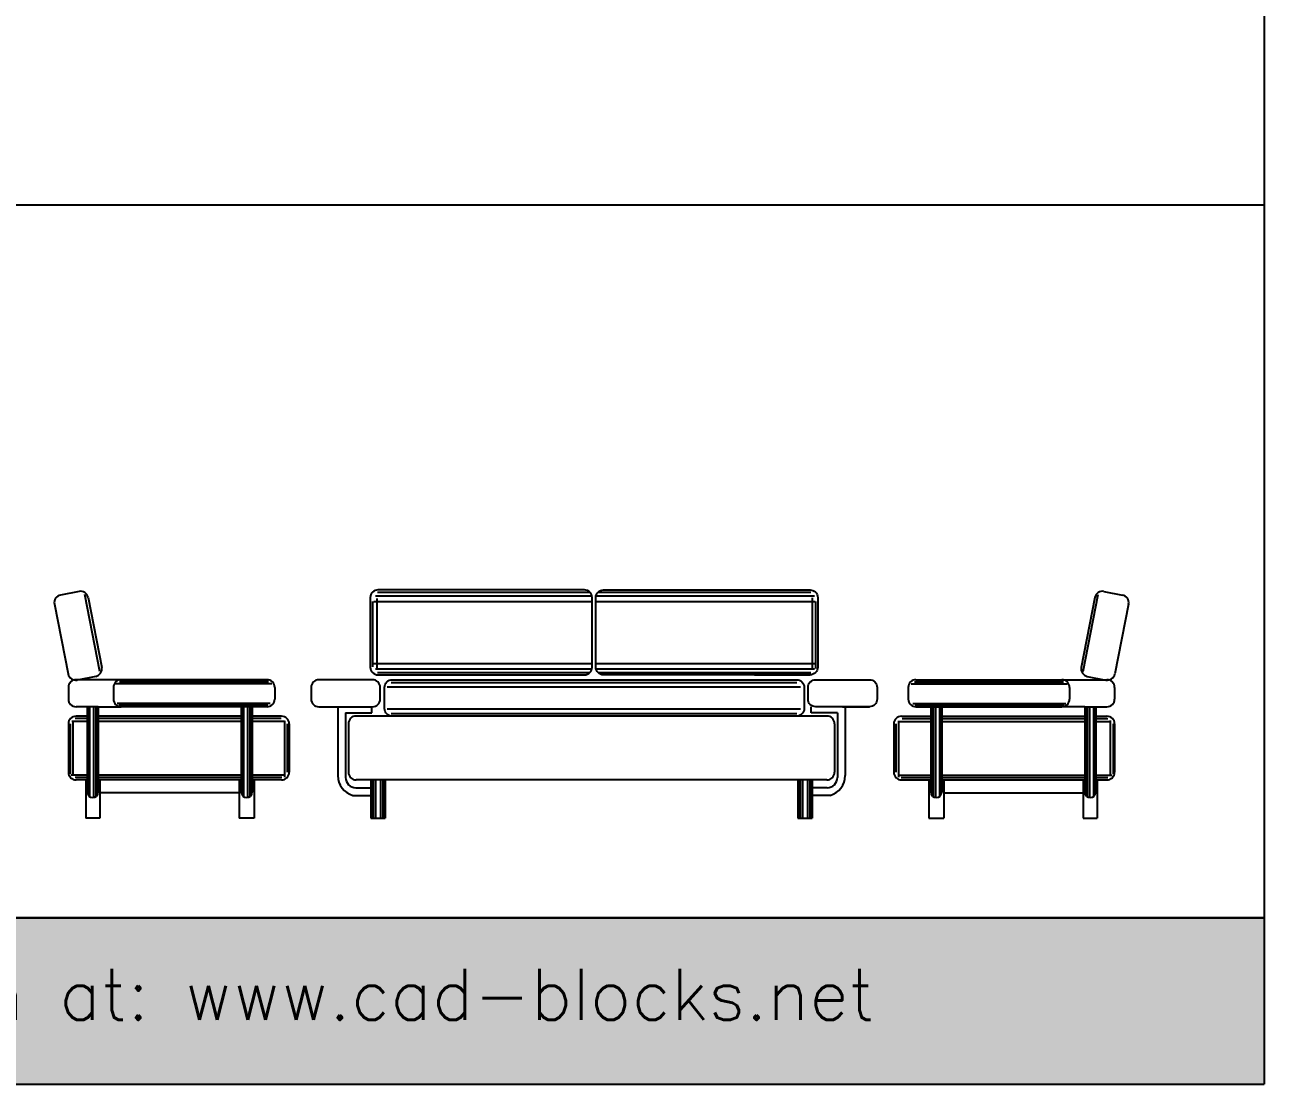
# Model space of a CAD drawing. Header units: millimetres. Extents: x 4532 to 35436, y 20123 to 38427.
# Drawn here: x 30591 to 35436, y 20123 to 24265 of the extents above; entities that cross this region are included whole.
import ezdxf

# ---------------------------------------------------------------- set-up
doc = ezdxf.new("R2010")
doc.units = ezdxf.units.MM
doc.layers.add('www.cad-blocks.net', color=7, linetype='Continuous')
doc.styles.get("Standard").update_dxf_attribs({"font": 'arial.ttf'})

# ---------------------------------------------------------------- blocks, each defined once
blk = doc.blocks.new('A$C005C2480')
at = {"linetype": 'ByBlock', "ltscale": 15}
for p, q in [((96.6, 887.2), (24.2, 873)), ((177.6, 574), (119, 874.7)), ((1263.4, 884.2), (2094, 884.2)), ((2125.8, 884.2), (2957.6, 884.2)), ((2470, 893), (2686.7, 893)), ((4022.7, 574), (4081.3, 874.7)), ((4103.8, 887.2), (4176.2, 873)), ((0.6, 837.8), (54.3, 564.4)), ((131.8, 863.6), (185.6, 590.2)), ((1244.6, 848.1), (1244.6, 592.4)), ((1248.9, 847.9), (2102.7, 847.9)), ((1256.2, 869.6), (2102, 869.6)), ((1260.6, 859.5), (1260.6, 581)), ((2117.1, 847.9), (2974.5, 847.9)), ((2117.8, 869.6), (2972.1, 869.6)), ((2962.4, 861.8), (2962.4, 585.6)), ((2976.1, 848.1), (2976.1, 585.6)), ((4068.6, 863.6), (4014.8, 590.2)), ((4199.8, 837.8), (4146.1, 564.4)), ((1248.9, 605.9), (2102.7, 605.9)), ((1256.2, 584.1), (2102, 584.1)), ((2117.1, 605.9), (2974.5, 605.9)), ((2117.8, 584.1), (2972.1, 584.1)), ((286, 542.1), (85, 542.1)), ((161.9, 555), (89.5, 540.8)), ((837.6, 534), (255.1, 534)), ((831.6, 542.1), (261.1, 542.1)), ((1263.4, 569.6), (2094, 569.6)), ((2125.8, 569.6), (2957.6, 569.6)), ((2519.9, 542.1), (2901.8, 542.1)), ((2737.9, 560.8), (2954.6, 560.8)), ((3362.8, 534), (3945.3, 534)), ((3368.8, 542.1), (3939.3, 542.1)), ((3914.3, 542.1), (4115.3, 542.1)), ((4038.5, 555), (4110.8, 540.8)), ((55, 512.1), (55, 466.2)), ((231.1, 512.1), (231.1, 466.2)), ((850.8, 526.3), (240.8, 526.3)), ((861.6, 512.1), (861.6, 466.2)), ((1301.9, 513.8), (2917.3, 513.8)), ((1316.7, 531.6), (2902.6, 531.6)), ((3338.8, 512.1), (3338.8, 466.2)), ((3349.6, 526.3), (3959.6, 526.3)), ((3969.3, 512.1), (3969.3, 466.2)), ((4145.3, 512.1), (4145.3, 466.2)), ((171.5, 436.2), (85, 436.2)), ((128.9, 436.2), (128.9, 102.2)), ((131.9, 436.2), (131.9, 91.3)), ((137.9, 436.2), (137.9, 84.8)), ((153.5, 436.2), (153.5, 81.1)), ((162.5, 436.2), (162.5, 84.8)), ((168.5, 436.2), (168.5, 91.3)), ((171.5, 436.2), (261.1, 436.2)), ((171.5, 436.2), (171.5, 102.2)), ((844.2, 449.1), (246.3, 449.1)), ((834.3, 441.4), (252.9, 441.4)), ((831.6, 436.2), (261.1, 436.2)), ((730.9, 436.2), (730.9, 102.2)), ((733.9, 436.2), (733.9, 102.2)), ((739.9, 436.2), (739.9, 84.8)), ((755.5, 436.2), (755.5, 81.1)), ((764.5, 436.2), (764.5, 84.8)), ((770.5, 436.2), (770.5, 91.3)), ((773.5, 436.2), (773.5, 102.2)), ((1108.3, 436.2), (1108.3, 167)), ((1241.8, 411.9), (1241.8, 436.2)), ((2958.6, 411.9), (2958.6, 436.2)), ((3081.8, 436.2), (3186.9, 436.2)), ((3092, 436.2), (3092, 167)), ((3356.2, 449.1), (3954.1, 449.1)), ((3366.1, 441.4), (3947.5, 441.4)), ((3368.8, 436.2), (3939.3, 436.2)), ((3426.8, 436.2), (3426.8, 102.2)), ((3429.8, 436.2), (3429.8, 91.3)), ((3435.8, 436.2), (3435.8, 84.8)), ((3444.8, 436.2), (3444.8, 81.1)), ((3460.4, 436.2), (3460.4, 84.8)), ((3466.4, 436.2), (3466.4, 102.2)), ((3469.4, 436.2), (3469.4, 102.2)), ((4028.9, 436.2), (3939.3, 436.2)), ((4028.9, 436.2), (4115.3, 436.2)), ((4028.9, 436.2), (4028.9, 102.2)), ((4031.9, 436.2), (4031.9, 91.3)), ((4037.9, 436.2), (4037.9, 84.8)), ((4046.9, 436.2), (4046.9, 81.1)), ((4062.5, 436.2), (4062.5, 84.8)), ((4068.5, 436.2), (4068.5, 91.3)), ((4071.5, 436.2), (4071.5, 102.2)), ((128.9, 390.1), (82, 390.1)), ((128.9, 399.3), (85, 399.3)), ((730.9, 399.3), (171.5, 399.3)), ((730.9, 390.1), (171.5, 390.1)), ((888.4, 399.3), (773.5, 399.3)), ((886.3, 390.1), (773.5, 390.1)), ((1139.1, 411.9), (1241.8, 411.9)), ((1139.1, 411.9), (1139.1, 159.4)), ((3020.2, 400), (1180.2, 400)), ((1301.9, 427.6), (2917.3, 427.6)), ((1316.7, 409.9), (2902.6, 409.9)), ((3061.3, 411.9), (2958.6, 411.9)), ((3061.3, 411.9), (3061.3, 159.4)), ((3312, 399.3), (3426.8, 399.3)), ((3314.1, 390.1), (3426.8, 390.1)), ((3469.4, 399.3), (4028.9, 399.3)), ((3469.4, 390.1), (4028.9, 390.1)), ((4071.5, 399.3), (4115.3, 399.3)), ((4071.5, 390.1), (4118.3, 390.1)), ((55, 369.3), (55, 180)), ((61.4, 369.5), (61.4, 174)), ((128.9, 378), (68.7, 378)), ((72.3, 382.8), (72.3, 172.8)), ((730.9, 378), (171.5, 378)), ((899.7, 378), (773.5, 378)), ((899.7, 381.6), (899.7, 160.7)), ((910.6, 369.5), (910.6, 180.1)), ((918.4, 369.3), (918.4, 180)), ((1150.2, 370), (1150.2, 180)), ((3050.2, 370), (3050.2, 180)), ((3282, 369.3), (3282, 180)), ((3289.8, 369.5), (3289.8, 180.1)), ((3300.7, 381.6), (3300.7, 160.7)), ((3300.7, 378), (3426.8, 378)), ((3469.4, 378), (4028.9, 378)), ((4071.5, 378), (4131.7, 378)), ((4128.1, 382.8), (4128.1, 172.8)), ((4139, 369.5), (4139, 174)), ((4145.3, 369.3), (4145.3, 180)), ((128.9, 169.2), (65, 169.2)), ((128.9, 159.5), (82, 159.5)), ((128.9, 150), (85, 150)), ((123.5, 150), (123.5, 0)), ((730.9, 169.2), (171.5, 169.2)), ((730.9, 159.5), (171.5, 159.5)), ((730.9, 150), (171.5, 150)), ((178.3, 150), (178.3, 0)), ((722.2, 150), (722.2, 0)), ((902.1, 169.2), (773.5, 169.2)), ((890, 159.5), (773.5, 159.5)), ((888.4, 150), (773.5, 150)), ((781.5, 150), (781.5, 0)), ((3020.2, 150), (1180.2, 150)), ((1237.6, 150), (1237.6, 0)), ((1240.6, 150), (1240.6, 0)), ((1246.6, 150), (1246.6, 0)), ((1255.6, 150), (1255.6, 0)), ((1275.3, 150), (1275.3, 0)), ((1284.3, 150), (1284.3, 0)), ((1290.3, 150), (1290.3, 0)), ((1293.3, 150), (1293.3, 0)), ((2907, 150), (2907, 0)), ((2910, 150), (2910, 0)), ((2916, 150), (2916, 0)), ((2925, 150), (2925, 0)), ((2944.8, 150), (2944.8, 0)), ((2953.8, 150), (2953.8, 0)), ((2959.8, 150), (2959.8, 0)), ((2962.8, 150), (2962.8, 0)), ((3298.3, 169.2), (3426.8, 169.2)), ((3310.4, 159.5), (3426.8, 159.5)), ((3312, 150), (3426.8, 150)), ((3418.9, 150), (3418.9, 0)), ((3469.4, 169.2), (4028.9, 169.2)), ((3469.4, 159.5), (4028.9, 159.5)), ((3469.4, 150), (4028.9, 150)), ((3478.1, 150), (3478.1, 0)), ((4022, 150), (4022, 0)), ((4071.5, 169.2), (4135.4, 169.2)), ((4071.5, 159.5), (4118.3, 159.5)), ((4071.5, 150), (4115.3, 150)), ((4076.9, 150), (4076.9, 0)), ((1179.1, 119.4), (1237.6, 119.4)), ((3021.3, 119.4), (2962.8, 119.4)), ((1167.5, 89.7), (1237.6, 89.7)), ((3032.9, 89.7), (2962.8, 89.7))]:
    blk.add_line(p, q, dxfattribs=at)
at = {"ltscale": 2}
for p, q in [((722.2, 100), (178.3, 100)), ((610, 100), (482.1, 100)), ((710, 100), (650, 100)), ((710, 100), (650, 100)), ((3478.1, 100), (4022, 100)), ((3490.4, 100), (3550.4, 100)), ((3490.4, 100), (3550.4, 100)), ((3590.4, 100), (3718.3, 100))]:
    blk.add_line(p, q, dxfattribs=at)
for p, q in [((178.3, 0), (123.5, 0)), ((781.5, 0), (722.2, 0)), ((1237.6, 0), (1293.3, 0)), ((2907, 0), (2962.8, 0)), ((3418.9, 0), (3478.1, 0)), ((4022, 0), (4076.9, 0))]:
    blk.add_line(p, q)
at = {"linetype": 'ByBlock'}
for points in [[(1265.3, 560.8), (2072.7, 560.8, 0.414214), (2102.7, 590.8), (2102.7, 863, 0.414214), (2072.7, 893), (1265.3, 893, 0.414214), (1235.3, 863), (1235.3, 590.8, 0.414214)], [(2954.6, 560.8), (2147.1, 560.8, -0.414214), (2117.1, 590.8), (2117.1, 863, -0.414214), (2147.1, 893), (2954.6, 893, -0.414214), (2984.6, 863), (2984.6, 590.8, -0.414214)], [(1034, 436.2), (1244.2, 436.2, 0.414214), (1274.2, 466.2), (1274.2, 511.8, 0.414214), (1244.2, 541.8), (1034, 541.8, 0.414214), (1004, 511.8), (1004, 466.2, 0.414214)], [(2901.8, 399.3), (1321.1, 399.3, -0.414214), (1291.1, 429.3), (1291.1, 512.1, -0.414214), (1321.1, 542.1), (2901.8, 542.1, -0.414214), (2931.8, 512.1), (2931.8, 429.3, -0.414214)], [(3186.9, 436.2), (2976.7, 436.2, -0.414214), (2946.7, 466.2), (2946.7, 511.8, -0.414214), (2976.7, 541.8), (3186.9, 541.8, -0.414214), (3216.9, 511.8), (3216.9, 466.2, -0.414214)]]:
    blk.add_lwpolyline(points, format="xyb", close=True, dxfattribs=at)
at = {"linetype": 'ByBlock', "ltscale": 15}
for centre, radius, start, end in [((30, 843.5), 30, 101.1211, 191.1229), ((102.4, 857.8), 30, 11.1229, 101.1211), ((4098, 857.8), 30, 78.8789, 168.8771), ((4170.4, 843.5), 30, 348.8771, 78.8789), ((156.1, 584.4), 30, 281.1211, 11.1229), ((4044.2, 584.4), 30, 168.8771, 258.8789), ((83.7, 570.2), 30, 191.1229, 281.1211), ((85, 512.1), 30, 90, 180), ((261.1, 512.1), 30, 90, 180), ((831.6, 512.1), 30, 0, 90), ((3368.8, 512.1), 30, 90, 180), ((3939.3, 512.1), 30, 0, 90), ((4116.6, 570.2), 30, 258.8789, 348.8771), ((4115.3, 512.1), 30, 0, 90), ((85, 466.2), 30, 180, 270), ((261.1, 466.2), 30, 180, 270), ((831.6, 466.2), 30, 270, 0), ((3368.8, 466.2), 30, 180, 270), ((3939.3, 466.2), 30, 270, 0), ((4115.3, 466.2), 30, 270, 0), ((85, 369.3), 30, 90, 180), ((888.4, 369.3), 30, 0, 90), ((1180.2, 370), 30, 90, 180), ((3020.2, 370), 30, 0, 90), ((3312, 369.3), 30, 90, 180), ((4115.3, 369.3), 30, 0, 90), ((85, 180), 30, 180, 270), ((888.4, 180), 30, 270, 0), ((1188.3, 167), 80, 180, 254.8936), ((1179.1, 159.4), 40, 180, 270), ((1180.2, 180), 30, 180, 270), ((3020.2, 180), 30, 270, 0), ((3021.3, 159.4), 40, 270, 0), ((3012, 167), 80, 285.1064, 0), ((3312, 180), 30, 180, 270), ((4115.3, 180), 30, 270, 0), ((150.2, 102.2), 21.3, 180, 0), ((752.2, 102.2), 21.3, 180, 0), ((3448.1, 102.2), 21.3, 180, 0), ((4050.2, 102.2), 21.3, 180, 0)]:
    blk.add_arc(centre, radius, start, end, dxfattribs=at)
blk = doc.blocks.new('FORMAT')
at = {"true_color": 0x546d8e}
h = blk.add_hatch(color=155, dxfattribs=at)
h.set_gradient(color1=(68, 68, 68), color2=(84, 109, 142), tint=1)
h.paths.add_polyline_path([(35436.4, 20123.2), (35436.4, 20773.9), (7050.7, 20773.9), (7050.7, 20123.2)])
h.paths.add_polyline_path([(25807.2, 20324.4), (35078.6, 20324.4), (35078.6, 20624.4), (25807.2, 20624.4)], flags=24)
at = {"color": 155, "true_color": 0x546d8e}
for p, q in [((35436.4, 38426.7), (35436.4, 20123.2)), ((7050.7, 23560.9), (35436.4, 23560.9)), ((7050.7, 20773.9), (35436.4, 20773.9)), ((35436.4, 20773.9), (7050.7, 20773.9)), ((7050.7, 20773.9), (35436.4, 20773.9)), ((7050.7, 20123.2), (35436.4, 20123.2))]:
    blk.add_line(p, q, dxfattribs=at)
blk.add_line((7050.7, 20773.9), (35436.4, 20773.9))
blk.add_lwpolyline([(35436.4, 20773.9), (7050.7, 20773.9), (7050.7, 37703.8), (35436.4, 37703.8)], close=True, dxfattribs=at)
at = {"color": 155, "true_color": 0x546d8e, "insert": (25857.2, 20574.4), "char_height": 200, "attachment_point": 1}
blk.add_mtext_dynamic_manual_height_columns('{\\Fsimplex|c0;\\C7;download more free cad collection at: www.cad-blocks.net}', width=45138.163, gutter_width=12.5, heights=[0], dxfattribs=at)

msp = doc.modelspace()

# ---------------------------------------------------------------- block references
msp.add_blockref('A$C005C2480', (30706.2, 21162.7))
at = {"layer": 'www.cad-blocks.net'}
msp.add_blockref('FORMAT', (0, 0), dxfattribs=at)

doc.saveas('drawing.dxf')
